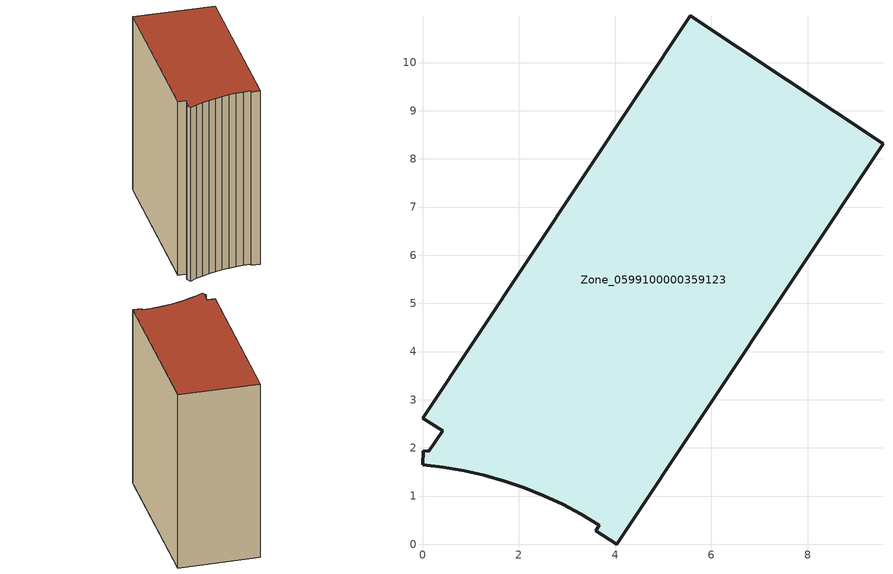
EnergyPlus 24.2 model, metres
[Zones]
Zone_0599100000359123
 floor ground (C_G): 1.71,1.31 1.29,1.43 0.86,1.52 0.43,1.59 0,1.64 0.02,1.94 0.13,1.93 0.42,2.35 0.01,2.62 5.56,10.97 9.56,8.31 4.04,0 3.6,0.28 3.67,0.39 3.3,0.62 2.91,0.82 2.52,1.01 2.12,1.17 z3.6
 wall outside (C_F): 1.29,1.43 1.71,1.31 2.12,1.17 2.52,1.01 2.91,0.82 3.3,0.62 3.67,0.39 3.6,0.28 4.04,0 9.56,8.31 5.56,10.97 0.01,2.62 0.42,2.35 0.13,1.93 0.02,1.94 0,1.64 0.43,1.59 0.86,1.52 1.29,1.43 z3.6:14.82
 roof outside (C_R): 4.04,0 9.56,8.31 5.56,10.97 0.01,2.62 0.42,2.35 0.13,1.93 0.02,1.94 0,1.64 0.43,1.59 0.86,1.52 1.29,1.43 1.71,1.31 2.12,1.17 2.52,1.01 2.91,0.82 3.3,0.62 3.67,0.39 3.6,0.28 z14.82
[BUILDING]
Pand.0599100000359123: North Axis=0; Terrain=City; Loads Convergence Tolerance Value=0.04; Temperature Convergence Tolerance Value=0.4; Solar Distribution=FullExterior; Maximum Number of Warmup Days=25; Minimum Number of Warmup Days=1
[Site:Location]
Rotterdam.The.Hague.AP_ZH_NLD Design_Conditions: Latitude=51.96; Longitude=4.45; Time Zone=1; Elevation=-4.5
[SITE:GROUNDTEMPERATURE:BUILDINGSURFACE]
18, 18, 18, 18, 18, 18, 18, 18, 18, 18, 18, 18
[MATERIAL] Thermal Absorptance=0.9; Solar Absorptance=0.7; Visible Absorptance=0.7
Name | Roughness | Thickness | Conductivity | Density | Specific Heat
G.TI.1992-2005 | MediumSmooth | 0.15 | 0.06 | 540 | 1210
F.TI.1992-2005 | Rough | 0.3 | 0.12 | 1920 | 840
R.TI.1992-2005 | MediumRough | 0.2 | 0.08 | 1500 | 1000
[CONSTRUCTION]
C_G: G.TI.1992-2005
C_F: F.TI.1992-2005
C_R: R.TI.1992-2005
[ZONE]
Zone_0599100000359123: Type=1; Multiplier=1; Ceiling Height=Autocalculate; Volume=Autocalculate; Floor Area=autocalculate; Part of Total Floor Area=Yes
[ZONEINFILTRATION:DESIGNFLOWRATE]
Infil_Zone_0599100000359123: Zone or ZoneList or Space or SpaceList=Zone_0599100000359123; Schedule=AlwaysOn; Design Flow Rate Calculation Method=Flow/Area; Flow Rate per Floor Area=0.0015; Constant Term Coefficient=1; Temperature Term Coefficient=0; Velocity Term Coefficient=0; Velocity Squared Term Coefficient=0
[HVACTEMPLATE:ZONE:IDEALLOADSAIRSYSTEM]
Zone_0599100000359123: Maximum Heating Supply Air Temperature=50; Minimum Cooling Supply Air Temperature=13; Maximum Heating Supply Air Humidity Ratio=0.0156; Minimum Cooling Supply Air Humidity Ratio=0.0077; Heating Limit=NoLimit; Cooling Limit=NoLimit; Dehumidification Control Type=ConstantSensibleHeatRatio; Cooling Sensible Heat Ratio=0.7; Dehumidification Setpoint=60; Humidification Control Type=None; Humidification Setpoint=30; Outdoor Air Method=None; Outdoor Air Flow Rate per Person=0.00944; Outdoor Air Flow Rate per Zone Floor Area=0; Outdoor Air Flow Rate per Zone=0; Demand Controlled Ventilation Type=None; Outdoor Air Economizer Type=NoEconomizer; Heat Recovery Type=None; Sensible Heat Recovery Effectiveness=0.7; Latent Heat Recovery Effectiveness=0.65
[ZONECONTROL:THERMOSTAT]
ThermostatControl_Zone_0599100000359123: Zone or ZoneList=Zone_0599100000359123; Control Type Schedule=DualSetpointControlType; Control 1=Thermostat_Zone_0599100000359123; Temperature Difference Between Cutout And Setpoint=0
[THERMOSTATSETPOINT:DUALSETPOINT]
Thermostat_Zone_0599100000359123: Heating Setpoint Temperature Schedule=HeatingSetpoint_Zone_0599100000359123; Cooling Setpoint Temperature Schedule=CoolingSetpoint_Zone_0599100000359123
[SCHEDULE:COMPACT]
HeatingSetpoint_Zone_0599100000359123: Through: 12/31, For: AllDays, Until: 24:00, 21
CoolingSetpoint_Zone_0599100000359123: Through: 12/31, For: AllDays, Until: 24:00, 24
DualSetpointControlType: Through: 12/31, For: AllDays, Until: 24:00, 4
AlwaysOn: Through: 12/31, For: AllDays, Until: 24:00, 1
